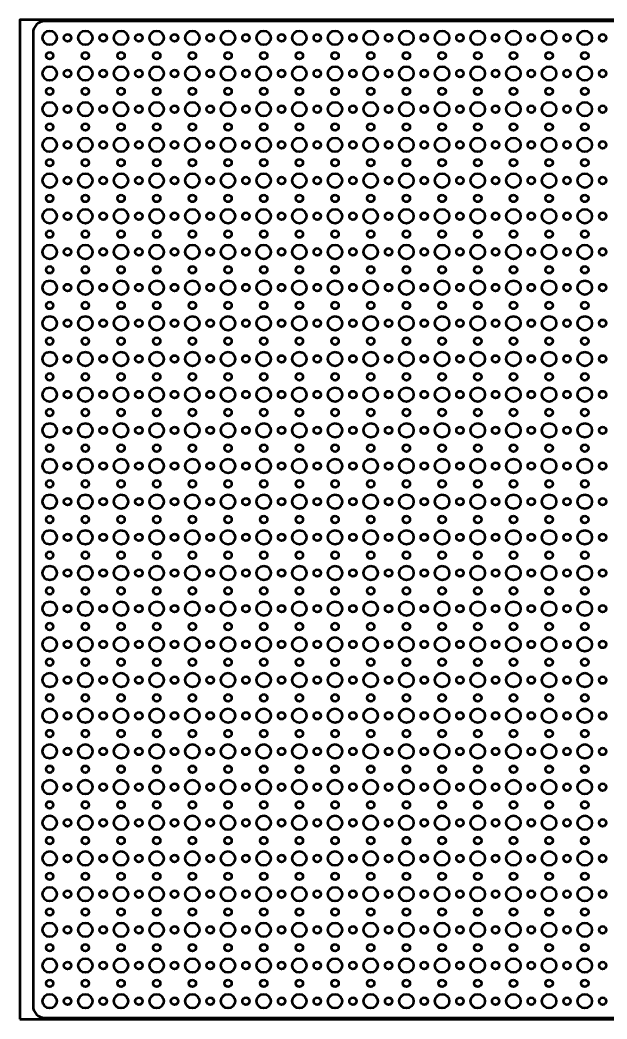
# Model space of a CAD drawing. Header units: centimetres. Extents: x -50 to 50, y -21 to 21.
# Drawn here: x -50 to -25.32, y -21 to 21 of the extents above; entities that cross this region are included whole.
import ezdxf

# ---------------------------------------------------------------- set-up
doc = ezdxf.new("R2010")
doc.units = ezdxf.units.CM
doc.header["$MEASUREMENT"] = 0
doc.layers.add('Layer 1', color=7, linetype='Continuous')

msp = doc.modelspace()

# ---------------------------------------------------------------- linework, layer by layer
at = {"layer": 'Layer 1', "color": 4, "lineweight": 53}
msp.add_lwpolyline([(-50, -21.00002), (50, -21.00002), (50, 20.99998), (-50, 20.99998), (-50, -21.00002)], close=True, dxfattribs=at)
at = {"layer": 'Layer 1', "lineweight": 53}
msp.add_lwpolyline([(-50, -21.00002), (50, -21.00002), (50, 20.99998), (-50, 20.99998), (-50, -21.00002)], close=True, dxfattribs=at)
for centre, major_axis in [((-48.74999, 20.24997), (0, 0.30001)), ((-48, 20.24998), (0, 0.15)), ((-47.24999, 20.24997), (0, 0.30001)), ((-46.5, 20.24998), (0, 0.15)), ((-45.74999, 20.24997), (0, 0.30001)), ((-45, 20.24998), (0, 0.15)), ((-44.24999, 20.24997), (0, 0.30001)), ((-43.5, 20.24998), (0, 0.15)), ((-42.74999, 20.24997), (0, 0.30001)), ((-42, 20.24998), (0, 0.15)), ((-41.24999, 20.24997), (0, 0.30001)), ((-40.5, 20.24998), (0, 0.15)), ((-39.74999, 20.24997), (0, 0.30001)), ((-39, 20.24998), (0, 0.15)), ((-38.24999, 20.24997), (0, 0.30001)), ((-37.5, 20.24998), (0, 0.15)), ((-36.74999, 20.24997), (0, 0.30001)), ((-36, 20.24998), (0, 0.15)), ((-35.24999, 20.24997), (0, 0.30001)), ((-34.5, 20.24998), (0, 0.15)), ((-33.74999, 20.24997), (0, 0.30001)), ((-33, 20.24998), (0, 0.15)), ((-32.24999, 20.24997), (0, 0.30001)), ((-31.5, 20.24998), (0, 0.15)), ((-30.74999, 20.24997), (0, 0.30001)), ((-30, 20.24998), (0, 0.15)), ((-29.24999, 20.24997), (0, 0.30001)), ((-28.5, 20.24998), (0, 0.15)), ((-27.74999, 20.24997), (0, 0.30001)), ((-27, 20.24998), (0, 0.15)), ((-26.24999, 20.24997), (0, 0.30001)), ((-25.5, 20.24998), (0, 0.15)), ((-48.75, 19.49998), (0, 0.15)), ((-47.25, 19.49998), (0, 0.15)), ((-45.75, 19.49998), (0, 0.15)), ((-44.25, 19.49998), (0, 0.15)), ((-42.75, 19.49998), (0, 0.15)), ((-41.25, 19.49998), (0, 0.15)), ((-39.75, 19.49998), (0, 0.15)), ((-38.25, 19.49998), (0, 0.15)), ((-36.75, 19.49998), (0, 0.15)), ((-35.25, 19.49998), (0, 0.15)), ((-33.75, 19.49998), (0, 0.15)), ((-32.25, 19.49998), (0, 0.15)), ((-30.75, 19.49998), (0, 0.15)), ((-29.25, 19.49998), (0, 0.15)), ((-27.75, 19.49998), (0, 0.15)), ((-26.25, 19.49998), (0, 0.15)), ((-48.74999, 18.74997), (0, 0.30001)), ((-47.24999, 18.74997), (0, 0.30001)), ((-45.74999, 18.74997), (0, 0.30001)), ((-44.24999, 18.74997), (0, 0.30001)), ((-42.74999, 18.74997), (0, 0.30001)), ((-41.24999, 18.74997), (0, 0.30001)), ((-39.74999, 18.74997), (0, 0.30001)), ((-38.24999, 18.74997), (0, 0.30001)), ((-36.74999, 18.74997), (0, 0.30001)), ((-35.24999, 18.74997), (0, 0.30001)), ((-33.74999, 18.74997), (0, 0.30001)), ((-32.24999, 18.74997), (0, 0.30001)), ((-30.74999, 18.74997), (0, 0.30001)), ((-29.24999, 18.74997), (0, 0.30001)), ((-27.74999, 18.74997), (0, 0.30001)), ((-26.24999, 18.74997), (0, 0.30001)), ((-48, 18.74998), (0, 0.15)), ((-46.5, 18.74998), (0, 0.15)), ((-45, 18.74998), (0, 0.15)), ((-43.5, 18.74998), (0, 0.15)), ((-42, 18.74998), (0, 0.15)), ((-40.5, 18.74998), (0, 0.15)), ((-39, 18.74998), (0, 0.15)), ((-37.5, 18.74998), (0, 0.15)), ((-36, 18.74998), (0, 0.15)), ((-34.5, 18.74998), (0, 0.15)), ((-33, 18.74998), (0, 0.15)), ((-31.5, 18.74998), (0, 0.15)), ((-30, 18.74998), (0, 0.15)), ((-28.5, 18.74998), (0, 0.15)), ((-27, 18.74998), (0, 0.15)), ((-25.5, 18.74998), (0, 0.15)), ((-48.75, 17.99998), (0, 0.15)), ((-47.25, 17.99998), (0, 0.15)), ((-45.75, 17.99998), (0, 0.15)), ((-44.25, 17.99998), (0, 0.15)), ((-42.75, 17.99998), (0, 0.15)), ((-41.25, 17.99998), (0, 0.15)), ((-39.75, 17.99998), (0, 0.15)), ((-38.25, 17.99998), (0, 0.15)), ((-36.75, 17.99998), (0, 0.15)), ((-35.25, 17.99998), (0, 0.15)), ((-33.75, 17.99998), (0, 0.15)), ((-32.25, 17.99998), (0, 0.15)), ((-30.75, 17.99998), (0, 0.15)), ((-29.25, 17.99998), (0, 0.15)), ((-27.75, 17.99998), (0, 0.15)), ((-26.25, 17.99998), (0, 0.15)), ((-48.74999, 17.24997), (0, 0.30001)), ((-48, 17.24998), (0, 0.15)), ((-47.24999, 17.24997), (0, 0.30001)), ((-46.5, 17.24998), (0, 0.15)), ((-45.74999, 17.24997), (0, 0.30001)), ((-45, 17.24998), (0, 0.15)), ((-44.24999, 17.24997), (0, 0.30001)), ((-43.5, 17.24998), (0, 0.15)), ((-42.74999, 17.24997), (0, 0.30001)), ((-42, 17.24998), (0, 0.15)), ((-41.24999, 17.24997), (0, 0.30001)), ((-40.5, 17.24998), (0, 0.15)), ((-39.74999, 17.24997), (0, 0.30001)), ((-39, 17.24998), (0, 0.15)), ((-38.24999, 17.24997), (0, 0.30001)), ((-37.5, 17.24998), (0, 0.15)), ((-36.74999, 17.24997), (0, 0.30001)), ((-36, 17.24998), (0, 0.15)), ((-35.24999, 17.24997), (0, 0.30001)), ((-34.5, 17.24998), (0, 0.15)), ((-33.74999, 17.24997), (0, 0.30001)), ((-33, 17.24998), (0, 0.15)), ((-32.24999, 17.24997), (0, 0.30001)), ((-31.5, 17.24998), (0, 0.15)), ((-30.74999, 17.24997), (0, 0.30001)), ((-30, 17.24998), (0, 0.15)), ((-29.24999, 17.24997), (0, 0.30001)), ((-28.5, 17.24998), (0, 0.15)), ((-27.74999, 17.24997), (0, 0.30001)), ((-27, 17.24998), (0, 0.15)), ((-26.24999, 17.24997), (0, 0.30001)), ((-25.5, 17.24998), (0, 0.15)), ((-48.75, 16.49998), (0, 0.15)), ((-47.25, 16.49998), (0, 0.15)), ((-45.75, 16.49998), (0, 0.15)), ((-44.25, 16.49998), (0, 0.15)), ((-42.75, 16.49998), (0, 0.15)), ((-41.25, 16.49998), (0, 0.15)), ((-39.75, 16.49998), (0, 0.15)), ((-38.25, 16.49998), (0, 0.15)), ((-36.75, 16.49998), (0, 0.15)), ((-35.25, 16.49998), (0, 0.15)), ((-33.75, 16.49998), (0, 0.15)), ((-32.25, 16.49998), (0, 0.15)), ((-30.75, 16.49998), (0, 0.15)), ((-29.25, 16.49998), (0, 0.15)), ((-27.75, 16.49998), (0, 0.15)), ((-26.25, 16.49998), (0, 0.15)), ((-48.74999, 15.74997), (0, 0.30001)), ((-47.24999, 15.74997), (0, 0.30001)), ((-45.74999, 15.74997), (0, 0.30001)), ((-44.24999, 15.74997), (0, 0.30001)), ((-42.74999, 15.74997), (0, 0.30001)), ((-41.24999, 15.74997), (0, 0.30001)), ((-39.74999, 15.74997), (0, 0.30001)), ((-38.24999, 15.74997), (0, 0.30001)), ((-36.74999, 15.74997), (0, 0.30001)), ((-35.24999, 15.74997), (0, 0.30001)), ((-33.74999, 15.74997), (0, 0.30001)), ((-32.24999, 15.74997), (0, 0.30001)), ((-30.74999, 15.74997), (0, 0.30001)), ((-29.24999, 15.74997), (0, 0.30001)), ((-27.74999, 15.74997), (0, 0.30001)), ((-26.24999, 15.74997), (0, 0.30001)), ((-48, 15.74998), (0, 0.15)), ((-46.5, 15.74998), (0, 0.15)), ((-45, 15.74998), (0, 0.15)), ((-43.5, 15.74998), (0, 0.15)), ((-42, 15.74998), (0, 0.15)), ((-40.5, 15.74998), (0, 0.15)), ((-39, 15.74998), (0, 0.15)), ((-37.5, 15.74998), (0, 0.15)), ((-36, 15.74998), (0, 0.15)), ((-34.5, 15.74998), (0, 0.15)), ((-33, 15.74998), (0, 0.15)), ((-31.5, 15.74998), (0, 0.15)), ((-30, 15.74998), (0, 0.15)), ((-28.5, 15.74998), (0, 0.15)), ((-27, 15.74998), (0, 0.15)), ((-25.5, 15.74998), (0, 0.15)), ((-48.75, 14.99998), (0, 0.15)), ((-47.25, 14.99998), (0, 0.15)), ((-45.75, 14.99998), (0, 0.15)), ((-44.25, 14.99998), (0, 0.15)), ((-42.75, 14.99998), (0, 0.15)), ((-41.25, 14.99998), (0, 0.15)), ((-39.75, 14.99998), (0, 0.15)), ((-38.25, 14.99998), (0, 0.15)), ((-36.75, 14.99998), (0, 0.15)), ((-35.25, 14.99998), (0, 0.15)), ((-33.75, 14.99998), (0, 0.15)), ((-32.25, 14.99998), (0, 0.15)), ((-30.75, 14.99998), (0, 0.15)), ((-29.25, 14.99998), (0, 0.15)), ((-27.75, 14.99998), (0, 0.15)), ((-26.25, 14.99998), (0, 0.15)), ((-48.74999, 14.24997), (0, 0.30001)), ((-48, 14.24998), (0, 0.15)), ((-47.24999, 14.24997), (0, 0.30001)), ((-46.5, 14.24998), (0, 0.15)), ((-45.74999, 14.24997), (0, 0.30001)), ((-45, 14.24998), (0, 0.15)), ((-44.24999, 14.24997), (0, 0.30001)), ((-43.5, 14.24998), (0, 0.15)), ((-42.74999, 14.24997), (0, 0.30001)), ((-42, 14.24998), (0, 0.15)), ((-41.24999, 14.24997), (0, 0.30001)), ((-40.5, 14.24998), (0, 0.15)), ((-39.74999, 14.24997), (0, 0.30001)), ((-39, 14.24998), (0, 0.15)), ((-38.24999, 14.24997), (0, 0.30001)), ((-37.5, 14.24998), (0, 0.15)), ((-36.74999, 14.24997), (0, 0.30001)), ((-36, 14.24998), (0, 0.15)), ((-35.24999, 14.24997), (0, 0.30001)), ((-34.5, 14.24998), (0, 0.15)), ((-33.74999, 14.24997), (0, 0.30001)), ((-33, 14.24998), (0, 0.15)), ((-32.24999, 14.24997), (0, 0.30001)), ((-31.5, 14.24998), (0, 0.15)), ((-30.74999, 14.24997), (0, 0.30001)), ((-30, 14.24998), (0, 0.15)), ((-29.24999, 14.24997), (0, 0.30001)), ((-28.5, 14.24998), (0, 0.15)), ((-27.74999, 14.24997), (0, 0.30001)), ((-27, 14.24998), (0, 0.15)), ((-26.24999, 14.24997), (0, 0.30001)), ((-25.5, 14.24998), (0, 0.15)), ((-48.75, 13.49998), (0, 0.15)), ((-47.25, 13.49998), (0, 0.15)), ((-45.75, 13.49998), (0, 0.15)), ((-44.25, 13.49998), (0, 0.15)), ((-42.75, 13.49998), (0, 0.15)), ((-41.25, 13.49998), (0, 0.15)), ((-39.75, 13.49998), (0, 0.15)), ((-38.25, 13.49998), (0, 0.15)), ((-36.75, 13.49998), (0, 0.15)), ((-35.25, 13.49998), (0, 0.15)), ((-33.75, 13.49998), (0, 0.15)), ((-32.25, 13.49998), (0, 0.15)), ((-30.75, 13.49998), (0, 0.15)), ((-29.25, 13.49998), (0, 0.15)), ((-27.75, 13.49998), (0, 0.15)), ((-26.25, 13.49998), (0, 0.15)), ((-48.74999, 12.74997), (0, 0.30001)), ((-47.24999, 12.74997), (0, 0.30001)), ((-45.74999, 12.74997), (0, 0.30001)), ((-44.24999, 12.74997), (0, 0.30001)), ((-42.74999, 12.74997), (0, 0.30001)), ((-41.24999, 12.74997), (0, 0.30001)), ((-39.74999, 12.74997), (0, 0.30001)), ((-38.24999, 12.74997), (0, 0.30001)), ((-36.74999, 12.74997), (0, 0.30001)), ((-35.24999, 12.74997), (0, 0.30001)), ((-33.74999, 12.74997), (0, 0.30001)), ((-32.24999, 12.74997), (0, 0.30001)), ((-30.74999, 12.74997), (0, 0.30001)), ((-29.24999, 12.74997), (0, 0.30001)), ((-27.74999, 12.74997), (0, 0.30001)), ((-26.24999, 12.74997), (0, 0.30001)), ((-48, 12.74998), (0, 0.15)), ((-46.5, 12.74998), (0, 0.15)), ((-45, 12.74998), (0, 0.15)), ((-43.5, 12.74998), (0, 0.15)), ((-42, 12.74998), (0, 0.15)), ((-40.5, 12.74998), (0, 0.15)), ((-39, 12.74998), (0, 0.15)), ((-37.5, 12.74998), (0, 0.15)), ((-36, 12.74998), (0, 0.15)), ((-34.5, 12.74998), (0, 0.15)), ((-33, 12.74998), (0, 0.15)), ((-31.5, 12.74998), (0, 0.15)), ((-30, 12.74998), (0, 0.15)), ((-28.5, 12.74998), (0, 0.15)), ((-27, 12.74998), (0, 0.15)), ((-25.5, 12.74998), (0, 0.15)), ((-48.75, 11.99998), (0, 0.15)), ((-47.25, 11.99998), (0, 0.15)), ((-45.75, 11.99998), (0, 0.15)), ((-44.25, 11.99998), (0, 0.15)), ((-42.75, 11.99998), (0, 0.15)), ((-41.25, 11.99998), (0, 0.15)), ((-39.75, 11.99998), (0, 0.15)), ((-38.25, 11.99998), (0, 0.15)), ((-36.75, 11.99998), (0, 0.15)), ((-35.25, 11.99998), (0, 0.15)), ((-33.75, 11.99998), (0, 0.15)), ((-32.25, 11.99998), (0, 0.15)), ((-30.75, 11.99998), (0, 0.15)), ((-29.25, 11.99998), (0, 0.15)), ((-27.75, 11.99998), (0, 0.15)), ((-26.25, 11.99998), (0, 0.15)), ((-48.74999, 11.24997), (0, 0.30001)), ((-48, 11.24998), (0, 0.15)), ((-47.24999, 11.24997), (0, 0.30001)), ((-46.5, 11.24998), (0, 0.15)), ((-45.74999, 11.24997), (0, 0.30001)), ((-45, 11.24998), (0, 0.15)), ((-44.24999, 11.24997), (0, 0.30001)), ((-43.5, 11.24998), (0, 0.15)), ((-42.74999, 11.24997), (0, 0.30001)), ((-42, 11.24998), (0, 0.15)), ((-41.24999, 11.24997), (0, 0.30001)), ((-40.5, 11.24998), (0, 0.15)), ((-39.74999, 11.24997), (0, 0.30001)), ((-39, 11.24998), (0, 0.15)), ((-38.24999, 11.24997), (0, 0.30001)), ((-37.5, 11.24998), (0, 0.15)), ((-36.74999, 11.24997), (0, 0.30001)), ((-36, 11.24998), (0, 0.15)), ((-35.24999, 11.24997), (0, 0.30001)), ((-34.5, 11.24998), (0, 0.15)), ((-33.74999, 11.24997), (0, 0.30001)), ((-33, 11.24998), (0, 0.15)), ((-32.24999, 11.24997), (0, 0.30001)), ((-31.5, 11.24998), (0, 0.15)), ((-30.74999, 11.24997), (0, 0.30001)), ((-30, 11.24998), (0, 0.15)), ((-29.24999, 11.24997), (0, 0.30001)), ((-28.5, 11.24998), (0, 0.15)), ((-27.74999, 11.24997), (0, 0.30001)), ((-27, 11.24998), (0, 0.15)), ((-26.24999, 11.24997), (0, 0.30001)), ((-25.5, 11.24998), (0, 0.15)), ((-48.75, 10.49998), (0, 0.15)), ((-47.25, 10.49998), (0, 0.15)), ((-45.75, 10.49998), (0, 0.15)), ((-44.25, 10.49998), (0, 0.15)), ((-42.75, 10.49998), (0, 0.15)), ((-41.25, 10.49998), (0, 0.15)), ((-39.75, 10.49998), (0, 0.15)), ((-38.25, 10.49998), (0, 0.15)), ((-36.75, 10.49998), (0, 0.15)), ((-35.25, 10.49998), (0, 0.15)), ((-33.75, 10.49998), (0, 0.15)), ((-32.25, 10.49998), (0, 0.15)), ((-30.75, 10.49998), (0, 0.15)), ((-29.25, 10.49998), (0, 0.15)), ((-27.75, 10.49998), (0, 0.15)), ((-26.25, 10.49998), (0, 0.15)), ((-48.74999, 9.74997), (0, 0.30001)), ((-48, 9.74998), (0, 0.15)), ((-47.24999, 9.74997), (0, 0.30001)), ((-46.5, 9.74998), (0, 0.15)), ((-45.74999, 9.74997), (0, 0.30001)), ((-45, 9.74998), (0, 0.15)), ((-44.24999, 9.74997), (0, 0.30001)), ((-43.5, 9.74998), (0, 0.15)), ((-42.74999, 9.74997), (0, 0.30001)), ((-42, 9.74998), (0, 0.15)), ((-41.24999, 9.74997), (0, 0.30001)), ((-40.5, 9.74998), (0, 0.15)), ((-39.74999, 9.74997), (0, 0.30001)), ((-39, 9.74998), (0, 0.15)), ((-38.24999, 9.74997), (0, 0.30001)), ((-37.5, 9.74998), (0, 0.15)), ((-36.74999, 9.74997), (0, 0.30001)), ((-36, 9.74998), (0, 0.15)), ((-35.24999, 9.74997), (0, 0.30001)), ((-34.5, 9.74998), (0, 0.15)), ((-33.74999, 9.74997), (0, 0.30001)), ((-33, 9.74998), (0, 0.15)), ((-32.24999, 9.74997), (0, 0.30001)), ((-31.5, 9.74998), (0, 0.15)), ((-30.74999, 9.74997), (0, 0.30001)), ((-30, 9.74998), (0, 0.15)), ((-29.24999, 9.74997), (0, 0.30001)), ((-28.5, 9.74998), (0, 0.15)), ((-27.74999, 9.74997), (0, 0.30001)), ((-27, 9.74998), (0, 0.15)), ((-26.24999, 9.74997), (0, 0.30001)), ((-25.5, 9.74998), (0, 0.15)), ((-48.75, 8.99998), (0, 0.15)), ((-47.25, 8.99998), (0, 0.15)), ((-45.75, 8.99998), (0, 0.15)), ((-44.25, 8.99998), (0, 0.15)), ((-42.75, 8.99998), (0, 0.15)), ((-41.25, 8.99998), (0, 0.15)), ((-39.75, 8.99998), (0, 0.15)), ((-38.25, 8.99998), (0, 0.15)), ((-36.75, 8.99998), (0, 0.15)), ((-35.25, 8.99998), (0, 0.15)), ((-33.75, 8.99998), (0, 0.15)), ((-32.25, 8.99998), (0, 0.15)), ((-30.75, 8.99998), (0, 0.15)), ((-29.25, 8.99998), (0, 0.15)), ((-27.75, 8.99998), (0, 0.15)), ((-26.25, 8.99998), (0, 0.15)), ((-48.74999, 8.24997), (0, 0.30001)), ((-47.24999, 8.24997), (0, 0.30001)), ((-45.74999, 8.24997), (0, 0.30001)), ((-44.24999, 8.24997), (0, 0.30001)), ((-42.74999, 8.24997), (0, 0.30001)), ((-41.24999, 8.24997), (0, 0.30001)), ((-39.74999, 8.24997), (0, 0.30001)), ((-38.24999, 8.24997), (0, 0.30001)), ((-36.74999, 8.24997), (0, 0.30001)), ((-35.24999, 8.24997), (0, 0.30001)), ((-33.74999, 8.24997), (0, 0.30001)), ((-32.24999, 8.24997), (0, 0.30001)), ((-30.74999, 8.24997), (0, 0.30001)), ((-29.24999, 8.24997), (0, 0.30001)), ((-27.74999, 8.24997), (0, 0.30001)), ((-26.24999, 8.24997), (0, 0.30001)), ((-48, 8.24998), (0, 0.15)), ((-46.5, 8.24998), (0, 0.15)), ((-45, 8.24998), (0, 0.15)), ((-43.5, 8.24998), (0, 0.15)), ((-42, 8.24998), (0, 0.15)), ((-40.5, 8.24998), (0, 0.15)), ((-39, 8.24998), (0, 0.15)), ((-37.5, 8.24998), (0, 0.15)), ((-36, 8.24998), (0, 0.15)), ((-34.5, 8.24998), (0, 0.15)), ((-33, 8.24998), (0, 0.15)), ((-31.5, 8.24998), (0, 0.15)), ((-30, 8.24998), (0, 0.15)), ((-28.5, 8.24998), (0, 0.15)), ((-27, 8.24998), (0, 0.15)), ((-25.5, 8.24998), (0, 0.15)), ((-48.75, 7.49998), (0, 0.15)), ((-47.25, 7.49998), (0, 0.15)), ((-45.75, 7.49998), (0, 0.15)), ((-44.25, 7.49998), (0, 0.15)), ((-42.75, 7.49998), (0, 0.15)), ((-41.25, 7.49998), (0, 0.15)), ((-39.75, 7.49998), (0, 0.15)), ((-38.25, 7.49998), (0, 0.15)), ((-36.75, 7.49998), (0, 0.15)), ((-35.25, 7.49998), (0, 0.15)), ((-33.75, 7.49998), (0, 0.15)), ((-32.25, 7.49998), (0, 0.15)), ((-30.75, 7.49998), (0, 0.15)), ((-29.25, 7.49998), (0, 0.15)), ((-27.75, 7.49998), (0, 0.15)), ((-26.25, 7.49998), (0, 0.15)), ((-48.74999, 6.74997), (0, 0.30001)), ((-48, 6.74998), (0, 0.15)), ((-47.24999, 6.74997), (0, 0.30001)), ((-46.5, 6.74998), (0, 0.15)), ((-45.74999, 6.74997), (0, 0.30001)), ((-45, 6.74998), (0, 0.15)), ((-44.24999, 6.74997), (0, 0.30001)), ((-43.5, 6.74998), (0, 0.15)), ((-42.74999, 6.74997), (0, 0.30001)), ((-42, 6.74998), (0, 0.15)), ((-41.24999, 6.74997), (0, 0.30001)), ((-40.5, 6.74998), (0, 0.15)), ((-39.74999, 6.74997), (0, 0.30001)), ((-39, 6.74998), (0, 0.15)), ((-38.24999, 6.74997), (0, 0.30001)), ((-37.5, 6.74998), (0, 0.15)), ((-36.74999, 6.74997), (0, 0.30001)), ((-36, 6.74998), (0, 0.15)), ((-35.24999, 6.74997), (0, 0.30001)), ((-34.5, 6.74998), (0, 0.15)), ((-33.74999, 6.74997), (0, 0.30001)), ((-33, 6.74998), (0, 0.15)), ((-32.24999, 6.74997), (0, 0.30001)), ((-31.5, 6.74998), (0, 0.15)), ((-30.74999, 6.74997), (0, 0.30001)), ((-30, 6.74998), (0, 0.15)), ((-29.24999, 6.74997), (0, 0.30001)), ((-28.5, 6.74998), (0, 0.15)), ((-27.74999, 6.74997), (0, 0.30001)), ((-27, 6.74998), (0, 0.15)), ((-26.24999, 6.74997), (0, 0.30001)), ((-25.5, 6.74998), (0, 0.15)), ((-48.75, 5.99998), (0, 0.15)), ((-47.25, 5.99998), (0, 0.15)), ((-45.75, 5.99998), (0, 0.15)), ((-44.25, 5.99998), (0, 0.15)), ((-42.75, 5.99998), (0, 0.15)), ((-41.25, 5.99998), (0, 0.15)), ((-39.75, 5.99998), (0, 0.15)), ((-38.25, 5.99998), (0, 0.15)), ((-36.75, 5.99998), (0, 0.15)), ((-35.25, 5.99998), (0, 0.15)), ((-33.75, 5.99998), (0, 0.15)), ((-32.25, 5.99998), (0, 0.15)), ((-30.75, 5.99998), (0, 0.15)), ((-29.25, 5.99998), (0, 0.15)), ((-27.75, 5.99998), (0, 0.15)), ((-26.25, 5.99998), (0, 0.15)), ((-48.74999, 5.24997), (0, 0.30001)), ((-47.24999, 5.24997), (0, 0.30001)), ((-45.74999, 5.24997), (0, 0.30001)), ((-44.24999, 5.24997), (0, 0.30001)), ((-42.74999, 5.24997), (0, 0.30001)), ((-41.24999, 5.24997), (0, 0.30001)), ((-39.74999, 5.24997), (0, 0.30001)), ((-38.24999, 5.24997), (0, 0.30001)), ((-36.74999, 5.24997), (0, 0.30001)), ((-35.24999, 5.24997), (0, 0.30001)), ((-33.74999, 5.24997), (0, 0.30001)), ((-32.24999, 5.24997), (0, 0.30001)), ((-30.74999, 5.24997), (0, 0.30001)), ((-29.24999, 5.24997), (0, 0.30001)), ((-27.74999, 5.24997), (0, 0.30001)), ((-26.24999, 5.24997), (0, 0.30001)), ((-48, 5.24998), (0, 0.15)), ((-46.5, 5.24998), (0, 0.15)), ((-45, 5.24998), (0, 0.15)), ((-43.5, 5.24998), (0, 0.15)), ((-42, 5.24998), (0, 0.15)), ((-40.5, 5.24998), (0, 0.15)), ((-39, 5.24998), (0, 0.15)), ((-37.5, 5.24998), (0, 0.15)), ((-36, 5.24998), (0, 0.15)), ((-34.5, 5.24998), (0, 0.15)), ((-33, 5.24998), (0, 0.15)), ((-31.5, 5.24998), (0, 0.15)), ((-30, 5.24998), (0, 0.15)), ((-28.5, 5.24998), (0, 0.15)), ((-27, 5.24998), (0, 0.15)), ((-25.5, 5.24998), (0, 0.15)), ((-48.75, 4.49998), (0, 0.15)), ((-47.25, 4.49998), (0, 0.15)), ((-45.75, 4.49998), (0, 0.15)), ((-44.25, 4.49998), (0, 0.15)), ((-42.75, 4.49998), (0, 0.15)), ((-41.25, 4.49998), (0, 0.15)), ((-39.75, 4.49998), (0, 0.15)), ((-38.25, 4.49998), (0, 0.15)), ((-36.75, 4.49998), (0, 0.15)), ((-35.25, 4.49998), (0, 0.15)), ((-33.75, 4.49998), (0, 0.15)), ((-32.25, 4.49998), (0, 0.15)), ((-30.75, 4.49998), (0, 0.15)), ((-29.25, 4.49998), (0, 0.15)), ((-27.75, 4.49998), (0, 0.15)), ((-26.25, 4.49998), (0, 0.15)), ((-48.74999, 3.74997), (0, 0.30001)), ((-48, 3.74998), (0, 0.15)), ((-47.24999, 3.74997), (0, 0.30001)), ((-46.5, 3.74998), (0, 0.15)), ((-45.74999, 3.74997), (0, 0.30001)), ((-45, 3.74998), (0, 0.15)), ((-44.24999, 3.74997), (0, 0.30001)), ((-43.5, 3.74998), (0, 0.15)), ((-42.74999, 3.74997), (0, 0.30001)), ((-42, 3.74998), (0, 0.15)), ((-41.24999, 3.74997), (0, 0.30001)), ((-40.5, 3.74998), (0, 0.15)), ((-39.74999, 3.74997), (0, 0.30001)), ((-39, 3.74998), (0, 0.15)), ((-38.24999, 3.74997), (0, 0.30001)), ((-37.5, 3.74998), (0, 0.15)), ((-36.74999, 3.74997), (0, 0.30001)), ((-36, 3.74998), (0, 0.15)), ((-35.24999, 3.74997), (0, 0.30001)), ((-34.5, 3.74998), (0, 0.15)), ((-33.74999, 3.74997), (0, 0.30001)), ((-33, 3.74998), (0, 0.15)), ((-32.24999, 3.74997), (0, 0.30001)), ((-31.5, 3.74998), (0, 0.15)), ((-30.74999, 3.74997), (0, 0.30001)), ((-30, 3.74998), (0, 0.15)), ((-29.24999, 3.74997), (0, 0.30001)), ((-28.5, 3.74998), (0, 0.15)), ((-27.74999, 3.74997), (0, 0.30001)), ((-27, 3.74998), (0, 0.15)), ((-26.24999, 3.74997), (0, 0.30001)), ((-25.5, 3.74998), (0, 0.15)), ((-48.75, 2.99998), (0, 0.15)), ((-47.25, 2.99998), (0, 0.15)), ((-45.75, 2.99998), (0, 0.15)), ((-44.25, 2.99998), (0, 0.15)), ((-42.75, 2.99998), (0, 0.15)), ((-41.25, 2.99998), (0, 0.15)), ((-39.75, 2.99998), (0, 0.15)), ((-38.25, 2.99998), (0, 0.15)), ((-36.75, 2.99998), (0, 0.15)), ((-35.25, 2.99998), (0, 0.15)), ((-33.75, 2.99998), (0, 0.15)), ((-32.25, 2.99998), (0, 0.15)), ((-30.75, 2.99998), (0, 0.15)), ((-29.25, 2.99998), (0, 0.15)), ((-27.75, 2.99998), (0, 0.15)), ((-26.25, 2.99998), (0, 0.15)), ((-48.74999, 2.24997), (0, 0.30001)), ((-47.24999, 2.24997), (0, 0.30001)), ((-45.74999, 2.24997), (0, 0.30001)), ((-44.24999, 2.24997), (0, 0.30001)), ((-42.74999, 2.24997), (0, 0.30001)), ((-41.24999, 2.24997), (0, 0.30001)), ((-39.74999, 2.24997), (0, 0.30001)), ((-38.24999, 2.24997), (0, 0.30001)), ((-36.74999, 2.24997), (0, 0.30001)), ((-35.24999, 2.24997), (0, 0.30001)), ((-33.74999, 2.24997), (0, 0.30001)), ((-32.24999, 2.24997), (0, 0.30001)), ((-30.74999, 2.24997), (0, 0.30001)), ((-29.24999, 2.24997), (0, 0.30001)), ((-27.74999, 2.24997), (0, 0.30001)), ((-26.24999, 2.24997), (0, 0.30001)), ((-48, 2.24998), (0, 0.15)), ((-46.5, 2.24998), (0, 0.15)), ((-45, 2.24998), (0, 0.15)), ((-43.5, 2.24998), (0, 0.15)), ((-42, 2.24998), (0, 0.15)), ((-40.5, 2.24998), (0, 0.15)), ((-39, 2.24998), (0, 0.15)), ((-37.5, 2.24998), (0, 0.15)), ((-36, 2.24998), (0, 0.15)), ((-34.5, 2.24998), (0, 0.15)), ((-33, 2.24998), (0, 0.15)), ((-31.5, 2.24998), (0, 0.15)), ((-30, 2.24998), (0, 0.15)), ((-28.5, 2.24998), (0, 0.15)), ((-27, 2.24998), (0, 0.15)), ((-25.5, 2.24998), (0, 0.15)), ((-48.75, 1.49998), (0, 0.15)), ((-47.25, 1.49998), (0, 0.15)), ((-45.75, 1.49998), (0, 0.15)), ((-44.25, 1.49998), (0, 0.15)), ((-42.75, 1.49998), (0, 0.15)), ((-41.25, 1.49998), (0, 0.15)), ((-39.75, 1.49998), (0, 0.15)), ((-38.25, 1.49998), (0, 0.15)), ((-36.75, 1.49998), (0, 0.15)), ((-35.25, 1.49998), (0, 0.15)), ((-33.75, 1.49998), (0, 0.15)), ((-32.25, 1.49998), (0, 0.15)), ((-30.75, 1.49998), (0, 0.15)), ((-29.25, 1.49998), (0, 0.15)), ((-27.75, 1.49998), (0, 0.15)), ((-26.25, 1.49998), (0, 0.15)), ((-48.74999, 0.74997), (0, 0.30001)), ((-48, 0.74998), (0, 0.15)), ((-47.24999, 0.74997), (0, 0.30001)), ((-46.5, 0.74998), (0, 0.15)), ((-45.74999, 0.74997), (0, 0.30001)), ((-45, 0.74998), (0, 0.15)), ((-44.24999, 0.74997), (0, 0.30001)), ((-43.5, 0.74998), (0, 0.15)), ((-42.74999, 0.74997), (0, 0.30001)), ((-42, 0.74998), (0, 0.15)), ((-41.24999, 0.74997), (0, 0.30001)), ((-40.5, 0.74998), (0, 0.15)), ((-39.74999, 0.74997), (0, 0.30001)), ((-39, 0.74998), (0, 0.15)), ((-38.24999, 0.74997), (0, 0.30001)), ((-37.5, 0.74998), (0, 0.15)), ((-36.74999, 0.74997), (0, 0.30001)), ((-36, 0.74998), (0, 0.15)), ((-35.24999, 0.74997), (0, 0.30001)), ((-34.5, 0.74998), (0, 0.15)), ((-33.74999, 0.74997), (0, 0.30001)), ((-33, 0.74998), (0, 0.15)), ((-32.24999, 0.74997), (0, 0.30001)), ((-31.5, 0.74998), (0, 0.15)), ((-30.74999, 0.74997), (0, 0.30001)), ((-30, 0.74998), (0, 0.15)), ((-29.24999, 0.74997), (0, 0.30001)), ((-28.5, 0.74998), (0, 0.15)), ((-27.74999, 0.74997), (0, 0.30001)), ((-27, 0.74998), (0, 0.15)), ((-26.24999, 0.74997), (0, 0.30001)), ((-25.5, 0.74998), (0, 0.15)), ((-48.75, -0.00002), (0, 0.15)), ((-47.25, -0.00002), (0, 0.15)), ((-45.75, -0.00002), (0, 0.15)), ((-44.25, -0.00002), (0, 0.15)), ((-42.75, -0.00002), (0, 0.15)), ((-41.25, -0.00002), (0, 0.15)), ((-39.75, -0.00002), (0, 0.15)), ((-38.25, -0.00002), (0, 0.15)), ((-36.75, -0.00002), (0, 0.15)), ((-35.25, -0.00002), (0, 0.15)), ((-33.75, -0.00002), (0, 0.15)), ((-32.25, -0.00002), (0, 0.15)), ((-30.75, -0.00002), (0, 0.15)), ((-29.25, -0.00002), (0, 0.15)), ((-27.75, -0.00002), (0, 0.15)), ((-26.25, -0.00002), (0, 0.15)), ((-48.74999, -0.75003), (0, 0.30001)), ((-48, -0.75002), (0, 0.15)), ((-47.24999, -0.75003), (0, 0.30001)), ((-46.5, -0.75002), (0, 0.15)), ((-45.74999, -0.75003), (0, 0.30001)), ((-45, -0.75002), (0, 0.15)), ((-44.24999, -0.75003), (0, 0.30001)), ((-43.5, -0.75002), (0, 0.15)), ((-42.74999, -0.75003), (0, 0.30001)), ((-42, -0.75002), (0, 0.15)), ((-41.24999, -0.75003), (0, 0.30001)), ((-40.5, -0.75002), (0, 0.15)), ((-39.74999, -0.75003), (0, 0.30001)), ((-39, -0.75002), (0, 0.15)), ((-38.24999, -0.75003), (0, 0.30001)), ((-37.5, -0.75002), (0, 0.15)), ((-36.74999, -0.75003), (0, 0.30001)), ((-36, -0.75002), (0, 0.15)), ((-35.24999, -0.75003), (0, 0.30001)), ((-34.5, -0.75002), (0, 0.15)), ((-33.74999, -0.75003), (0, 0.30001)), ((-33, -0.75002), (0, 0.15)), ((-32.24999, -0.75003), (0, 0.30001)), ((-31.5, -0.75002), (0, 0.15)), ((-30.74999, -0.75003), (0, 0.30001)), ((-30, -0.75002), (0, 0.15)), ((-29.24999, -0.75003), (0, 0.30001)), ((-28.5, -0.75002), (0, 0.15)), ((-27.74999, -0.75003), (0, 0.30001)), ((-27, -0.75002), (0, 0.15)), ((-26.24999, -0.75003), (0, 0.30001)), ((-25.5, -0.75002), (0, 0.15)), ((-48.75, -1.50002), (0, 0.15)), ((-47.25, -1.50002), (0, 0.15)), ((-45.75, -1.50002), (0, 0.15)), ((-44.25, -1.50002), (0, 0.15)), ((-42.75, -1.50002), (0, 0.15)), ((-41.25, -1.50002), (0, 0.15)), ((-39.75, -1.50002), (0, 0.15)), ((-38.25, -1.50002), (0, 0.15)), ((-36.75, -1.50002), (0, 0.15)), ((-35.25, -1.50002), (0, 0.15)), ((-33.75, -1.50002), (0, 0.15)), ((-32.25, -1.50002), (0, 0.15)), ((-30.75, -1.50002), (0, 0.15)), ((-29.25, -1.50002), (0, 0.15)), ((-27.75, -1.50002), (0, 0.15)), ((-26.25, -1.50002), (0, 0.15)), ((-48.74999, -2.25003), (0, 0.30001)), ((-47.24999, -2.25003), (0, 0.30001)), ((-45.74999, -2.25003), (0, 0.30001)), ((-44.24999, -2.25003), (0, 0.30001)), ((-42.74999, -2.25003), (0, 0.30001)), ((-41.24999, -2.25003), (0, 0.30001)), ((-39.74999, -2.25003), (0, 0.30001)), ((-38.24999, -2.25003), (0, 0.30001)), ((-36.74999, -2.25003), (0, 0.30001)), ((-35.24999, -2.25003), (0, 0.30001)), ((-33.74999, -2.25003), (0, 0.30001)), ((-32.24999, -2.25003), (0, 0.30001)), ((-30.74999, -2.25003), (0, 0.30001)), ((-29.24999, -2.25003), (0, 0.30001)), ((-27.74999, -2.25003), (0, 0.30001)), ((-26.24999, -2.25003), (0, 0.30001)), ((-48, -2.25002), (0, 0.15)), ((-46.5, -2.25002), (0, 0.15)), ((-45, -2.25002), (0, 0.15)), ((-43.5, -2.25002), (0, 0.15)), ((-42, -2.25002), (0, 0.15)), ((-40.5, -2.25002), (0, 0.15)), ((-39, -2.25002), (0, 0.15)), ((-37.5, -2.25002), (0, 0.15)), ((-36, -2.25002), (0, 0.15)), ((-34.5, -2.25002), (0, 0.15)), ((-33, -2.25002), (0, 0.15)), ((-31.5, -2.25002), (0, 0.15)), ((-30, -2.25002), (0, 0.15)), ((-28.5, -2.25002), (0, 0.15)), ((-27, -2.25002), (0, 0.15)), ((-25.5, -2.25002), (0, 0.15)), ((-48.75, -3.00002), (0, 0.15)), ((-47.25, -3.00002), (0, 0.15)), ((-45.75, -3.00002), (0, 0.15)), ((-44.25, -3.00002), (0, 0.15)), ((-42.75, -3.00002), (0, 0.15)), ((-41.25, -3.00002), (0, 0.15)), ((-39.75, -3.00002), (0, 0.15)), ((-38.25, -3.00002), (0, 0.15)), ((-36.75, -3.00002), (0, 0.15)), ((-35.25, -3.00002), (0, 0.15)), ((-33.75, -3.00002), (0, 0.15)), ((-32.25, -3.00002), (0, 0.15)), ((-30.75, -3.00002), (0, 0.15)), ((-29.25, -3.00002), (0, 0.15)), ((-27.75, -3.00002), (0, 0.15)), ((-26.25, -3.00002), (0, 0.15)), ((-48.74999, -3.75003), (0, 0.30001)), ((-48, -3.75002), (0, 0.15)), ((-47.24999, -3.75003), (0, 0.30001)), ((-46.5, -3.75002), (0, 0.15)), ((-45.74999, -3.75003), (0, 0.30001)), ((-45, -3.75002), (0, 0.15)), ((-44.24999, -3.75003), (0, 0.30001)), ((-43.5, -3.75002), (0, 0.15)), ((-42.74999, -3.75003), (0, 0.30001)), ((-42, -3.75002), (0, 0.15)), ((-41.24999, -3.75003), (0, 0.30001)), ((-40.5, -3.75002), (0, 0.15)), ((-39.74999, -3.75003), (0, 0.30001)), ((-39, -3.75002), (0, 0.15)), ((-38.24999, -3.75003), (0, 0.30001)), ((-37.5, -3.75002), (0, 0.15)), ((-36.74999, -3.75003), (0, 0.30001)), ((-36, -3.75002), (0, 0.15)), ((-35.24999, -3.75003), (0, 0.30001)), ((-34.5, -3.75002), (0, 0.15)), ((-33.74999, -3.75003), (0, 0.30001)), ((-33, -3.75002), (0, 0.15)), ((-32.24999, -3.75003), (0, 0.30001)), ((-31.5, -3.75002), (0, 0.15)), ((-30.74999, -3.75003), (0, 0.30001)), ((-30, -3.75002), (0, 0.15)), ((-29.24999, -3.75003), (0, 0.30001)), ((-28.5, -3.75002), (0, 0.15)), ((-27.74999, -3.75003), (0, 0.30001)), ((-27, -3.75002), (0, 0.15)), ((-26.24999, -3.75003), (0, 0.30001)), ((-25.5, -3.75002), (0, 0.15)), ((-48.75, -4.50002), (0, 0.15)), ((-47.25, -4.50002), (0, 0.15)), ((-45.75, -4.50002), (0, 0.15)), ((-44.25, -4.50002), (0, 0.15)), ((-42.75, -4.50002), (0, 0.15)), ((-41.25, -4.50002), (0, 0.15)), ((-39.75, -4.50002), (0, 0.15)), ((-38.25, -4.50002), (0, 0.15)), ((-36.75, -4.50002), (0, 0.15)), ((-35.25, -4.50002), (0, 0.15)), ((-33.75, -4.50002), (0, 0.15)), ((-32.25, -4.50002), (0, 0.15)), ((-30.75, -4.50002), (0, 0.15)), ((-29.25, -4.50002), (0, 0.15)), ((-27.75, -4.50002), (0, 0.15)), ((-26.25, -4.50002), (0, 0.15)), ((-48.74999, -5.25003), (0, 0.30001)), ((-47.24999, -5.25003), (0, 0.30001)), ((-45.74999, -5.25003), (0, 0.30001)), ((-44.24999, -5.25003), (0, 0.30001)), ((-42.74999, -5.25003), (0, 0.30001)), ((-41.24999, -5.25003), (0, 0.30001)), ((-39.74999, -5.25003), (0, 0.30001)), ((-38.24999, -5.25003), (0, 0.30001)), ((-36.74999, -5.25003), (0, 0.30001)), ((-35.24999, -5.25003), (0, 0.30001)), ((-33.74999, -5.25003), (0, 0.30001)), ((-32.24999, -5.25003), (0, 0.30001)), ((-30.74999, -5.25003), (0, 0.30001)), ((-29.24999, -5.25003), (0, 0.30001)), ((-27.74999, -5.25003), (0, 0.30001)), ((-26.24999, -5.25003), (0, 0.30001)), ((-48, -5.25002), (0, 0.15)), ((-46.5, -5.25002), (0, 0.15)), ((-45, -5.25002), (0, 0.15)), ((-43.5, -5.25002), (0, 0.15)), ((-42, -5.25002), (0, 0.15)), ((-40.5, -5.25002), (0, 0.15)), ((-39, -5.25002), (0, 0.15)), ((-37.5, -5.25002), (0, 0.15)), ((-36, -5.25002), (0, 0.15)), ((-34.5, -5.25002), (0, 0.15)), ((-33, -5.25002), (0, 0.15)), ((-31.5, -5.25002), (0, 0.15)), ((-30, -5.25002), (0, 0.15)), ((-28.5, -5.25002), (0, 0.15)), ((-27, -5.25002), (0, 0.15)), ((-25.5, -5.25002), (0, 0.15)), ((-48.75, -6.00002), (0, 0.15)), ((-47.25, -6.00002), (0, 0.15)), ((-45.75, -6.00002), (0, 0.15)), ((-44.25, -6.00002), (0, 0.15)), ((-42.75, -6.00002), (0, 0.15)), ((-41.25, -6.00002), (0, 0.15)), ((-39.75, -6.00002), (0, 0.15)), ((-38.25, -6.00002), (0, 0.15)), ((-36.75, -6.00002), (0, 0.15)), ((-35.25, -6.00002), (0, 0.15)), ((-33.75, -6.00002), (0, 0.15)), ((-32.25, -6.00002), (0, 0.15)), ((-30.75, -6.00002), (0, 0.15)), ((-29.25, -6.00002), (0, 0.15)), ((-27.75, -6.00002), (0, 0.15)), ((-26.25, -6.00002), (0, 0.15)), ((-48.74999, -6.75003), (0, 0.30001)), ((-48, -6.75002), (0, 0.15)), ((-47.24999, -6.75003), (0, 0.30001)), ((-46.5, -6.75002), (0, 0.15)), ((-45.74999, -6.75003), (0, 0.30001)), ((-45, -6.75002), (0, 0.15)), ((-44.24999, -6.75003), (0, 0.30001)), ((-43.5, -6.75002), (0, 0.15)), ((-42.74999, -6.75003), (0, 0.30001)), ((-42, -6.75002), (0, 0.15)), ((-41.24999, -6.75003), (0, 0.30001)), ((-40.5, -6.75002), (0, 0.15)), ((-39.74999, -6.75003), (0, 0.30001)), ((-39, -6.75002), (0, 0.15)), ((-38.24999, -6.75003), (0, 0.30001)), ((-37.5, -6.75002), (0, 0.15)), ((-36.74999, -6.75003), (0, 0.30001)), ((-36, -6.75002), (0, 0.15)), ((-35.24999, -6.75003), (0, 0.30001)), ((-34.5, -6.75002), (0, 0.15)), ((-33.74999, -6.75003), (0, 0.30001)), ((-33, -6.75002), (0, 0.15)), ((-32.24999, -6.75003), (0, 0.30001)), ((-31.5, -6.75002), (0, 0.15)), ((-30.74999, -6.75003), (0, 0.30001)), ((-30, -6.75002), (0, 0.15)), ((-29.24999, -6.75003), (0, 0.30001)), ((-28.5, -6.75002), (0, 0.15)), ((-27.74999, -6.75003), (0, 0.30001)), ((-27, -6.75002), (0, 0.15)), ((-26.24999, -6.75003), (0, 0.30001)), ((-25.5, -6.75002), (0, 0.15)), ((-48.75, -7.50002), (0, 0.15)), ((-47.25, -7.50002), (0, 0.15)), ((-45.75, -7.50002), (0, 0.15)), ((-44.25, -7.50002), (0, 0.15)), ((-42.75, -7.50002), (0, 0.15)), ((-41.25, -7.50002), (0, 0.15)), ((-39.75, -7.50002), (0, 0.15)), ((-38.25, -7.50002), (0, 0.15)), ((-36.75, -7.50002), (0, 0.15)), ((-35.25, -7.50002), (0, 0.15)), ((-33.75, -7.50002), (0, 0.15)), ((-32.25, -7.50002), (0, 0.15)), ((-30.75, -7.50002), (0, 0.15)), ((-29.25, -7.50002), (0, 0.15)), ((-27.75, -7.50002), (0, 0.15)), ((-26.25, -7.50002), (0, 0.15)), ((-48.74999, -8.25003), (0, 0.30001)), ((-47.24999, -8.25003), (0, 0.30001)), ((-45.74999, -8.25003), (0, 0.30001)), ((-44.24999, -8.25003), (0, 0.30001)), ((-42.74999, -8.25003), (0, 0.30001)), ((-41.24999, -8.25003), (0, 0.30001)), ((-39.74999, -8.25003), (0, 0.30001)), ((-38.24999, -8.25003), (0, 0.30001)), ((-36.74999, -8.25003), (0, 0.30001)), ((-35.24999, -8.25003), (0, 0.30001)), ((-33.74999, -8.25003), (0, 0.30001)), ((-32.24999, -8.25003), (0, 0.30001)), ((-30.74999, -8.25003), (0, 0.30001)), ((-29.24999, -8.25003), (0, 0.30001)), ((-27.74999, -8.25003), (0, 0.30001)), ((-26.24999, -8.25003), (0, 0.30001)), ((-48, -8.25002), (0, 0.15)), ((-46.5, -8.25002), (0, 0.15)), ((-45, -8.25002), (0, 0.15)), ((-43.5, -8.25002), (0, 0.15)), ((-42, -8.25002), (0, 0.15)), ((-40.5, -8.25002), (0, 0.15)), ((-39, -8.25002), (0, 0.15)), ((-37.5, -8.25002), (0, 0.15)), ((-36, -8.25002), (0, 0.15)), ((-34.5, -8.25002), (0, 0.15)), ((-33, -8.25002), (0, 0.15)), ((-31.5, -8.25002), (0, 0.15)), ((-30, -8.25002), (0, 0.15)), ((-28.5, -8.25002), (0, 0.15)), ((-27, -8.25002), (0, 0.15)), ((-25.5, -8.25002), (0, 0.15)), ((-48.75, -9.00002), (0, 0.15)), ((-47.25, -9.00002), (0, 0.15)), ((-45.75, -9.00002), (0, 0.15)), ((-44.25, -9.00002), (0, 0.15)), ((-42.75, -9.00002), (0, 0.15)), ((-41.25, -9.00002), (0, 0.15)), ((-39.75, -9.00002), (0, 0.15)), ((-38.25, -9.00002), (0, 0.15)), ((-36.75, -9.00002), (0, 0.15)), ((-35.25, -9.00002), (0, 0.15)), ((-33.75, -9.00002), (0, 0.15)), ((-32.25, -9.00002), (0, 0.15)), ((-30.75, -9.00002), (0, 0.15)), ((-29.25, -9.00002), (0, 0.15)), ((-27.75, -9.00002), (0, 0.15)), ((-26.25, -9.00002), (0, 0.15)), ((-48.74999, -9.75003), (0, 0.30001)), ((-48, -9.75002), (0, 0.15)), ((-47.24999, -9.75003), (0, 0.30001)), ((-46.5, -9.75002), (0, 0.15)), ((-45.74999, -9.75003), (0, 0.30001)), ((-45, -9.75002), (0, 0.15)), ((-44.24999, -9.75003), (0, 0.30001)), ((-43.5, -9.75002), (0, 0.15)), ((-42.74999, -9.75003), (0, 0.30001)), ((-42, -9.75002), (0, 0.15)), ((-41.24999, -9.75003), (0, 0.30001)), ((-40.5, -9.75002), (0, 0.15)), ((-39.74999, -9.75003), (0, 0.30001)), ((-39, -9.75002), (0, 0.15)), ((-38.24999, -9.75003), (0, 0.30001)), ((-37.5, -9.75002), (0, 0.15)), ((-36.74999, -9.75003), (0, 0.30001)), ((-36, -9.75002), (0, 0.15)), ((-35.24999, -9.75003), (0, 0.30001)), ((-34.5, -9.75002), (0, 0.15)), ((-33.74999, -9.75003), (0, 0.30001)), ((-33, -9.75002), (0, 0.15)), ((-32.24999, -9.75003), (0, 0.30001)), ((-31.5, -9.75002), (0, 0.15)), ((-30.74999, -9.75003), (0, 0.30001)), ((-30, -9.75002), (0, 0.15)), ((-29.24999, -9.75003), (0, 0.30001)), ((-28.5, -9.75002), (0, 0.15)), ((-27.74999, -9.75003), (0, 0.30001)), ((-27, -9.75002), (0, 0.15)), ((-26.24999, -9.75003), (0, 0.30001)), ((-25.5, -9.75002), (0, 0.15)), ((-48.75, -10.50002), (0, 0.15)), ((-47.25, -10.50002), (0, 0.15)), ((-45.75, -10.50002), (0, 0.15)), ((-44.25, -10.50002), (0, 0.15)), ((-42.75, -10.50002), (0, 0.15)), ((-41.25, -10.50002), (0, 0.15)), ((-39.75, -10.50002), (0, 0.15)), ((-38.25, -10.50002), (0, 0.15)), ((-36.75, -10.50002), (0, 0.15)), ((-35.25, -10.50002), (0, 0.15)), ((-33.75, -10.50002), (0, 0.15)), ((-32.25, -10.50002), (0, 0.15)), ((-30.75, -10.50002), (0, 0.15)), ((-29.25, -10.50002), (0, 0.15)), ((-27.75, -10.50002), (0, 0.15)), ((-26.25, -10.50002), (0, 0.15)), ((-48.74999, -11.25003), (0, 0.30001)), ((-48, -11.25002), (0, 0.15)), ((-47.24999, -11.25003), (0, 0.30001)), ((-46.5, -11.25002), (0, 0.15)), ((-45.74999, -11.25003), (0, 0.30001)), ((-45, -11.25002), (0, 0.15)), ((-44.24999, -11.25003), (0, 0.30001)), ((-43.5, -11.25002), (0, 0.15)), ((-42.74999, -11.25003), (0, 0.30001)), ((-42, -11.25002), (0, 0.15)), ((-41.24999, -11.25003), (0, 0.30001)), ((-40.5, -11.25002), (0, 0.15)), ((-39.74999, -11.25003), (0, 0.30001)), ((-39, -11.25002), (0, 0.15)), ((-38.24999, -11.25003), (0, 0.30001)), ((-37.5, -11.25002), (0, 0.15)), ((-36.74999, -11.25003), (0, 0.30001)), ((-36, -11.25002), (0, 0.15)), ((-35.24999, -11.25003), (0, 0.30001)), ((-34.5, -11.25002), (0, 0.15)), ((-33.74999, -11.25003), (0, 0.30001)), ((-33, -11.25002), (0, 0.15)), ((-32.24999, -11.25003), (0, 0.30001)), ((-31.5, -11.25002), (0, 0.15)), ((-30.74999, -11.25003), (0, 0.30001)), ((-30, -11.25002), (0, 0.15)), ((-29.24999, -11.25003), (0, 0.30001)), ((-28.5, -11.25002), (0, 0.15)), ((-27.74999, -11.25003), (0, 0.30001)), ((-27, -11.25002), (0, 0.15)), ((-26.24999, -11.25003), (0, 0.30001)), ((-25.5, -11.25002), (0, 0.15)), ((-48.75, -12.00002), (0, 0.15)), ((-47.25, -12.00002), (0, 0.15)), ((-45.75, -12.00002), (0, 0.15)), ((-44.25, -12.00002), (0, 0.15)), ((-42.75, -12.00002), (0, 0.15)), ((-41.25, -12.00002), (0, 0.15)), ((-39.75, -12.00002), (0, 0.15)), ((-38.25, -12.00002), (0, 0.15)), ((-36.75, -12.00002), (0, 0.15)), ((-35.25, -12.00002), (0, 0.15)), ((-33.75, -12.00002), (0, 0.15)), ((-32.25, -12.00002), (0, 0.15)), ((-30.75, -12.00002), (0, 0.15)), ((-29.25, -12.00002), (0, 0.15)), ((-27.75, -12.00002), (0, 0.15)), ((-26.25, -12.00002), (0, 0.15)), ((-48.74999, -12.75003), (0, 0.30001)), ((-47.24999, -12.75003), (0, 0.30001)), ((-45.74999, -12.75003), (0, 0.30001)), ((-44.24999, -12.75003), (0, 0.30001)), ((-42.74999, -12.75003), (0, 0.30001)), ((-41.24999, -12.75003), (0, 0.30001)), ((-39.74999, -12.75003), (0, 0.30001)), ((-38.24999, -12.75003), (0, 0.30001)), ((-36.74999, -12.75003), (0, 0.30001)), ((-35.24999, -12.75003), (0, 0.30001)), ((-33.74999, -12.75003), (0, 0.30001)), ((-32.24999, -12.75003), (0, 0.30001)), ((-30.74999, -12.75003), (0, 0.30001)), ((-29.24999, -12.75003), (0, 0.30001)), ((-27.74999, -12.75003), (0, 0.30001)), ((-26.24999, -12.75003), (0, 0.30001)), ((-48, -12.75002), (0, 0.15)), ((-46.5, -12.75002), (0, 0.15)), ((-45, -12.75002), (0, 0.15)), ((-43.5, -12.75002), (0, 0.15)), ((-42, -12.75002), (0, 0.15)), ((-40.5, -12.75002), (0, 0.15)), ((-39, -12.75002), (0, 0.15)), ((-37.5, -12.75002), (0, 0.15)), ((-36, -12.75002), (0, 0.15)), ((-34.5, -12.75002), (0, 0.15)), ((-33, -12.75002), (0, 0.15)), ((-31.5, -12.75002), (0, 0.15)), ((-30, -12.75002), (0, 0.15)), ((-28.5, -12.75002), (0, 0.15)), ((-27, -12.75002), (0, 0.15)), ((-25.5, -12.75002), (0, 0.15)), ((-48.75, -13.50002), (0, 0.15)), ((-47.25, -13.50002), (0, 0.15)), ((-45.75, -13.50002), (0, 0.15)), ((-44.25, -13.50002), (0, 0.15)), ((-42.75, -13.50002), (0, 0.15)), ((-41.25, -13.50002), (0, 0.15)), ((-39.75, -13.50002), (0, 0.15)), ((-38.25, -13.50002), (0, 0.15)), ((-36.75, -13.50002), (0, 0.15)), ((-35.25, -13.50002), (0, 0.15)), ((-33.75, -13.50002), (0, 0.15)), ((-32.25, -13.50002), (0, 0.15)), ((-30.75, -13.50002), (0, 0.15)), ((-29.25, -13.50002), (0, 0.15)), ((-27.75, -13.50002), (0, 0.15)), ((-26.25, -13.50002), (0, 0.15)), ((-48.74999, -14.25003), (0, 0.30001)), ((-48, -14.25002), (0, 0.15)), ((-47.24999, -14.25003), (0, 0.30001)), ((-46.5, -14.25002), (0, 0.15)), ((-45.74999, -14.25003), (0, 0.30001)), ((-45, -14.25002), (0, 0.15)), ((-44.24999, -14.25003), (0, 0.30001)), ((-43.5, -14.25002), (0, 0.15)), ((-42.74999, -14.25003), (0, 0.30001)), ((-42, -14.25002), (0, 0.15)), ((-41.24999, -14.25003), (0, 0.30001)), ((-40.5, -14.25002), (0, 0.15)), ((-39.74999, -14.25003), (0, 0.30001)), ((-39, -14.25002), (0, 0.15)), ((-38.24999, -14.25003), (0, 0.30001)), ((-37.5, -14.25002), (0, 0.15)), ((-36.74999, -14.25003), (0, 0.30001)), ((-36, -14.25002), (0, 0.15)), ((-35.24999, -14.25003), (0, 0.30001)), ((-34.5, -14.25002), (0, 0.15)), ((-33.74999, -14.25003), (0, 0.30001)), ((-33, -14.25002), (0, 0.15)), ((-32.24999, -14.25003), (0, 0.30001)), ((-31.5, -14.25002), (0, 0.15)), ((-30.74999, -14.25003), (0, 0.30001)), ((-30, -14.25002), (0, 0.15)), ((-29.24999, -14.25003), (0, 0.30001)), ((-28.5, -14.25002), (0, 0.15)), ((-27.74999, -14.25003), (0, 0.30001)), ((-27, -14.25002), (0, 0.15)), ((-26.24999, -14.25003), (0, 0.30001)), ((-25.5, -14.25002), (0, 0.15)), ((-48.75, -15.00002), (0, 0.15)), ((-47.25, -15.00002), (0, 0.15)), ((-45.75, -15.00002), (0, 0.15)), ((-44.25, -15.00002), (0, 0.15)), ((-42.75, -15.00002), (0, 0.15)), ((-41.25, -15.00002), (0, 0.15)), ((-39.75, -15.00002), (0, 0.15)), ((-38.25, -15.00002), (0, 0.15)), ((-36.75, -15.00002), (0, 0.15)), ((-35.25, -15.00002), (0, 0.15)), ((-33.75, -15.00002), (0, 0.15)), ((-32.25, -15.00002), (0, 0.15)), ((-30.75, -15.00002), (0, 0.15)), ((-29.25, -15.00002), (0, 0.15)), ((-27.75, -15.00002), (0, 0.15)), ((-26.25, -15.00002), (0, 0.15)), ((-48.74999, -15.75003), (0, 0.30001)), ((-47.24999, -15.75003), (0, 0.30001)), ((-45.74999, -15.75003), (0, 0.30001)), ((-44.24999, -15.75003), (0, 0.30001)), ((-42.74999, -15.75003), (0, 0.30001)), ((-41.24999, -15.75003), (0, 0.30001)), ((-39.74999, -15.75003), (0, 0.30001)), ((-38.24999, -15.75003), (0, 0.30001)), ((-36.74999, -15.75003), (0, 0.30001)), ((-35.24999, -15.75003), (0, 0.30001)), ((-33.74999, -15.75003), (0, 0.30001)), ((-32.24999, -15.75003), (0, 0.30001)), ((-30.74999, -15.75003), (0, 0.30001)), ((-29.24999, -15.75003), (0, 0.30001)), ((-27.74999, -15.75003), (0, 0.30001)), ((-26.24999, -15.75003), (0, 0.30001)), ((-48, -15.75002), (0, 0.15)), ((-46.5, -15.75002), (0, 0.15)), ((-45, -15.75002), (0, 0.15)), ((-43.5, -15.75002), (0, 0.15)), ((-42, -15.75002), (0, 0.15)), ((-40.5, -15.75002), (0, 0.15)), ((-39, -15.75002), (0, 0.15)), ((-37.5, -15.75002), (0, 0.15)), ((-36, -15.75002), (0, 0.15)), ((-34.5, -15.75002), (0, 0.15)), ((-33, -15.75002), (0, 0.15)), ((-31.5, -15.75002), (0, 0.15)), ((-30, -15.75002), (0, 0.15)), ((-28.5, -15.75002), (0, 0.15)), ((-27, -15.75002), (0, 0.15)), ((-25.5, -15.75002), (0, 0.15)), ((-48.75, -16.50002), (0, 0.15)), ((-47.25, -16.50002), (0, 0.15)), ((-45.75, -16.50002), (0, 0.15)), ((-44.25, -16.50002), (0, 0.15)), ((-42.75, -16.50002), (0, 0.15)), ((-41.25, -16.50002), (0, 0.15)), ((-39.75, -16.50002), (0, 0.15)), ((-38.25, -16.50002), (0, 0.15)), ((-36.75, -16.50002), (0, 0.15)), ((-35.25, -16.50002), (0, 0.15)), ((-33.75, -16.50002), (0, 0.15)), ((-32.25, -16.50002), (0, 0.15)), ((-30.75, -16.50002), (0, 0.15)), ((-29.25, -16.50002), (0, 0.15)), ((-27.75, -16.50002), (0, 0.15)), ((-26.25, -16.50002), (0, 0.15)), ((-48.74999, -17.25003), (0, 0.30001)), ((-48, -17.25002), (0, 0.15)), ((-47.24999, -17.25003), (0, 0.30001)), ((-46.5, -17.25002), (0, 0.15)), ((-45.74999, -17.25003), (0, 0.30001)), ((-45, -17.25002), (0, 0.15)), ((-44.24999, -17.25003), (0, 0.30001)), ((-43.5, -17.25002), (0, 0.15)), ((-42.74999, -17.25003), (0, 0.30001)), ((-42, -17.25002), (0, 0.15)), ((-41.24999, -17.25003), (0, 0.30001)), ((-40.5, -17.25002), (0, 0.15)), ((-39.74999, -17.25003), (0, 0.30001)), ((-39, -17.25002), (0, 0.15)), ((-38.24999, -17.25003), (0, 0.30001)), ((-37.5, -17.25002), (0, 0.15)), ((-36.74999, -17.25003), (0, 0.30001)), ((-36, -17.25002), (0, 0.15)), ((-35.24999, -17.25003), (0, 0.30001)), ((-34.5, -17.25002), (0, 0.15)), ((-33.74999, -17.25003), (0, 0.30001)), ((-33, -17.25002), (0, 0.15)), ((-32.24999, -17.25003), (0, 0.30001)), ((-31.5, -17.25002), (0, 0.15)), ((-30.74999, -17.25003), (0, 0.30001)), ((-30, -17.25002), (0, 0.15)), ((-29.24999, -17.25003), (0, 0.30001)), ((-28.5, -17.25002), (0, 0.15)), ((-27.74999, -17.25003), (0, 0.30001)), ((-27, -17.25002), (0, 0.15)), ((-26.24999, -17.25003), (0, 0.30001)), ((-25.5, -17.25002), (0, 0.15)), ((-48.75, -18.00002), (0, 0.15)), ((-47.25, -18.00002), (0, 0.15)), ((-45.75, -18.00002), (0, 0.15)), ((-44.25, -18.00002), (0, 0.15)), ((-42.75, -18.00002), (0, 0.15)), ((-41.25, -18.00002), (0, 0.15)), ((-39.75, -18.00002), (0, 0.15)), ((-38.25, -18.00002), (0, 0.15)), ((-36.75, -18.00002), (0, 0.15)), ((-35.25, -18.00002), (0, 0.15)), ((-33.75, -18.00002), (0, 0.15)), ((-32.25, -18.00002), (0, 0.15)), ((-30.75, -18.00002), (0, 0.15)), ((-29.25, -18.00002), (0, 0.15)), ((-27.75, -18.00002), (0, 0.15)), ((-26.25, -18.00002), (0, 0.15)), ((-48.74999, -18.75003), (0, 0.30001)), ((-47.24999, -18.75003), (0, 0.30001)), ((-45.74999, -18.75003), (0, 0.30001)), ((-44.24999, -18.75003), (0, 0.30001)), ((-42.74999, -18.75003), (0, 0.30001)), ((-41.24999, -18.75003), (0, 0.30001)), ((-39.74999, -18.75003), (0, 0.30001)), ((-38.24999, -18.75003), (0, 0.30001)), ((-36.74999, -18.75003), (0, 0.30001)), ((-35.24999, -18.75003), (0, 0.30001)), ((-33.74999, -18.75003), (0, 0.30001)), ((-32.24999, -18.75003), (0, 0.30001)), ((-30.74999, -18.75003), (0, 0.30001)), ((-29.24999, -18.75003), (0, 0.30001)), ((-27.74999, -18.75003), (0, 0.30001)), ((-26.24999, -18.75003), (0, 0.30001)), ((-48, -18.75002), (0, 0.15)), ((-46.5, -18.75002), (0, 0.15)), ((-45, -18.75002), (0, 0.15)), ((-43.5, -18.75002), (0, 0.15)), ((-42, -18.75002), (0, 0.15)), ((-40.5, -18.75002), (0, 0.15)), ((-39, -18.75002), (0, 0.15)), ((-37.5, -18.75002), (0, 0.15)), ((-36, -18.75002), (0, 0.15)), ((-34.5, -18.75002), (0, 0.15)), ((-33, -18.75002), (0, 0.15)), ((-31.5, -18.75002), (0, 0.15)), ((-30, -18.75002), (0, 0.15)), ((-28.5, -18.75002), (0, 0.15)), ((-27, -18.75002), (0, 0.15)), ((-25.5, -18.75002), (0, 0.15)), ((-48.75, -19.50002), (0, 0.15)), ((-47.25, -19.50002), (0, 0.15)), ((-45.75, -19.50002), (0, 0.15)), ((-44.25, -19.50002), (0, 0.15)), ((-42.75, -19.50002), (0, 0.15)), ((-41.25, -19.50002), (0, 0.15)), ((-39.75, -19.50002), (0, 0.15)), ((-38.25, -19.50002), (0, 0.15)), ((-36.75, -19.50002), (0, 0.15)), ((-35.25, -19.50002), (0, 0.15)), ((-33.75, -19.50002), (0, 0.15)), ((-32.25, -19.50002), (0, 0.15)), ((-30.75, -19.50002), (0, 0.15)), ((-29.25, -19.50002), (0, 0.15)), ((-27.75, -19.50002), (0, 0.15)), ((-26.25, -19.50002), (0, 0.15)), ((-48.74999, -20.25003), (0, 0.30001)), ((-48, -20.25002), (0, 0.15)), ((-47.24999, -20.25003), (0, 0.30001)), ((-46.5, -20.25002), (0, 0.15)), ((-45.74999, -20.25003), (0, 0.30001)), ((-45, -20.25002), (0, 0.15)), ((-44.24999, -20.25003), (0, 0.30001)), ((-43.5, -20.25002), (0, 0.15)), ((-42.74999, -20.25003), (0, 0.30001)), ((-42, -20.25002), (0, 0.15)), ((-41.24999, -20.25003), (0, 0.30001)), ((-40.5, -20.25002), (0, 0.15)), ((-39.74999, -20.25003), (0, 0.30001)), ((-39, -20.25002), (0, 0.15)), ((-38.24999, -20.25003), (0, 0.30001)), ((-37.5, -20.25002), (0, 0.15)), ((-36.74999, -20.25003), (0, 0.30001)), ((-36, -20.25002), (0, 0.15)), ((-35.24999, -20.25003), (0, 0.30001)), ((-34.5, -20.25002), (0, 0.15)), ((-33.74999, -20.25003), (0, 0.30001)), ((-33, -20.25002), (0, 0.15)), ((-32.24999, -20.25003), (0, 0.30001)), ((-31.5, -20.25002), (0, 0.15)), ((-30.74999, -20.25003), (0, 0.30001)), ((-30, -20.25002), (0, 0.15)), ((-29.24999, -20.25003), (0, 0.30001)), ((-28.5, -20.25002), (0, 0.15)), ((-27.74999, -20.25003), (0, 0.30001)), ((-27, -20.25002), (0, 0.15)), ((-26.24999, -20.25003), (0, 0.30001)), ((-25.5, -20.25002), (0, 0.15))]:
    msp.add_ellipse(centre, major_axis=major_axis, ratio=1, dxfattribs=at)
at = {"layer": 'Layer 1', "color": 4, "lineweight": 53}
msp.add_open_spline([(-49.45, -20.45002), (-49.45, -20.45002), (-49.45, 20.44998), (-49.45, 20.44998), (-49.45, 20.44998), (-49.45, 20.72612), (-49.22614, 20.94998), (-48.95, 20.94998), (-48.95, 20.94998), (-48.95, 20.94998), (48.95, 20.94998), (48.95, 20.94998), (48.95, 20.94998), (49.22614, 20.94998), (49.45, 20.72612), (49.45, 20.44998), (49.45, 20.44998), (49.45, 20.44998), (49.45, -20.45002), (49.45, -20.45002), (49.45, -20.45002), (49.45, -20.72616), (49.22614, -20.95002), (48.95, -20.95002), (48.95, -20.95002), (48.95, -20.95002), (-48.95, -20.95002), (-48.95, -20.95002), (-48.95, -20.95002), (-49.22614, -20.95002), (-49.45, -20.72616), (-49.45, -20.45002)], degree=3, knots=[0, 0, 0, 0, 0.11111111, 0.11111111, 0.11111111, 0.11111111, 0.22222222, 0.22222222, 0.22222222, 0.22222222, 0.33333333, 0.33333333, 0.33333333, 0.33333333, 0.44444444, 0.44444444, 0.44444444, 0.44444444, 0.55555556, 0.55555556, 0.55555556, 0.55555556, 0.66666667, 0.66666667, 0.66666667, 0.66666667, 0.77777778, 0.77777778, 0.77777778, 0.77777778, 1, 1, 1, 1], dxfattribs=at)

doc.saveas('drawing.dxf')
